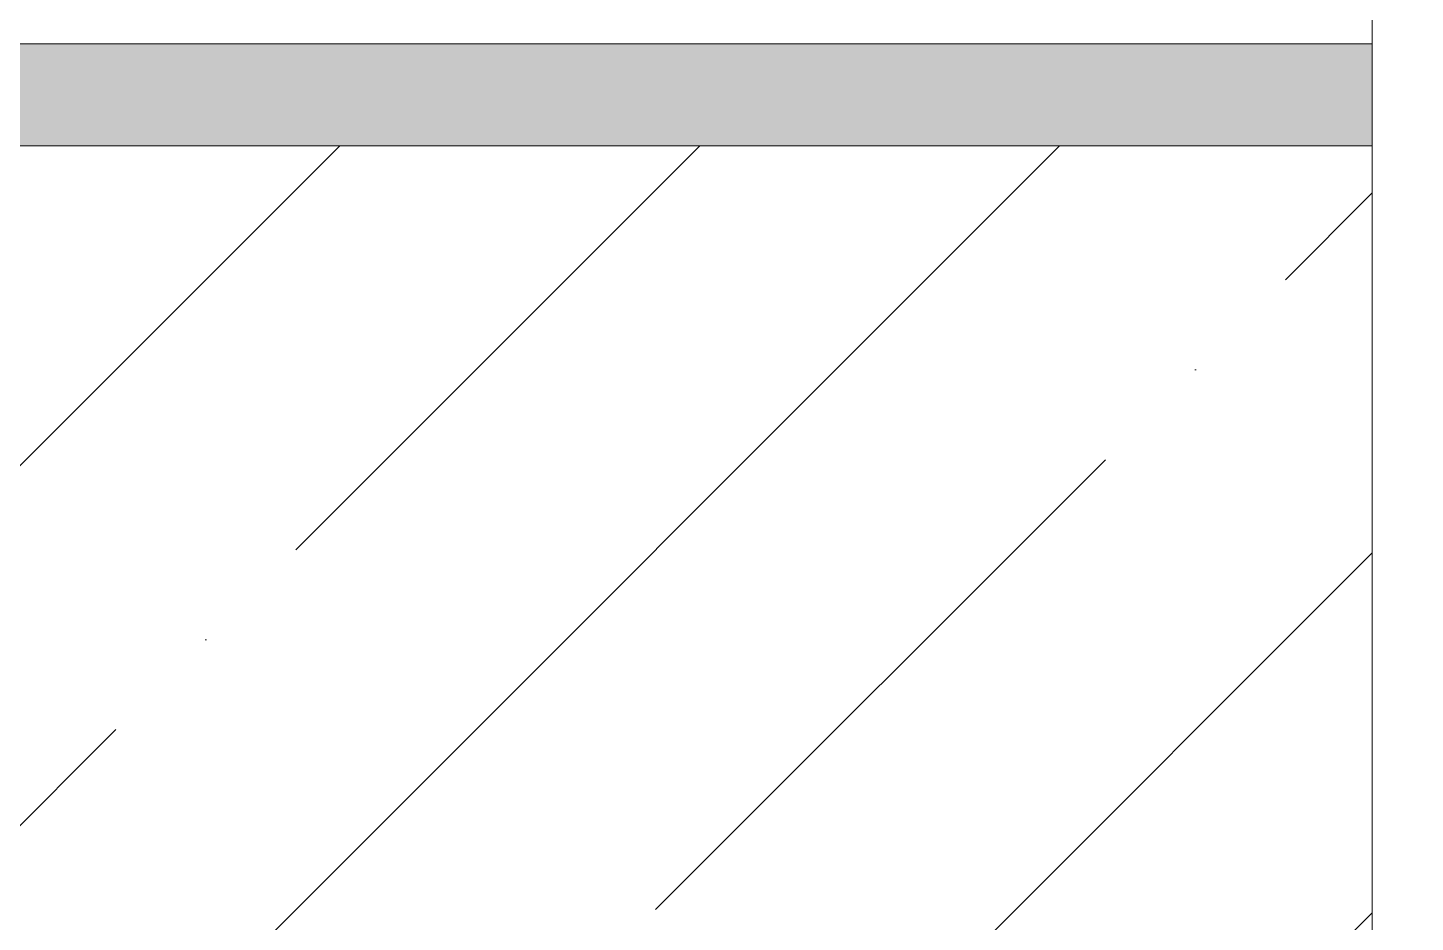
# Model space of a CAD drawing. Header units: millimetres. Extents: x -477321 to 558829, y -132142 to 283081.
# Drawn here: x -464401 to -463720, y 34725 to 35164 of the extents above; entities that cross this region are included whole.
import ezdxf

# ---------------------------------------------------------------- set-up
doc = ezdxf.new("R2010")
doc.units = ezdxf.units.MM
doc.layers.add('АР_Перегородки кирпич штрих', color=7, linetype='Continuous')
doc.layers.add('АР_Плита', color=220, linetype='Continuous')
doc.layers.add('АР_Тонкие', color=250, linetype='Continuous', lineweight=0)
doc.layers.add('АР_Штриховка', color=252, linetype='Continuous', lineweight=0)

# ---------------------------------------------------------------- blocks, each defined once
blk = doc.blocks.new('*U82')
at = {"color": 8}
blk.add_lwpolyline([(0, -4.8165), (0, 1.5016), (2.25, 2.0016), (-2.25, 2.5016), (0, 3.0016), (0, 11.0582)], dxfattribs=at)

msp = doc.modelspace()

# ---------------------------------------------------------------- hatches: boundary and pattern name
at = {"layer": 'АР_Перегородки кирпич штрих', "transparency": 33554687}
msp.add_hatch(color=256, dxfattribs=at).paths.add_polyline_path([(-470566.07, 35156.28), (-470566.07, 35106.28), (-463740.66, 35106.28), (-463740.66, 35156.28)])
at = {"layer": 'АР_Штриховка', "ltscale": 100, "true_color": 0x000000}
h = msp.add_hatch(dxfattribs=at)
h.set_pattern_fill('ANSI35', color=18, scale=1000, style=0)
h.set_pattern_definition([(45, (-5148896.23, 767602.9), (-176.776695, 176.776695), []), (45, (-5148719.46, 767602.9), (-176.776695, 176.776695), [312.5, -62.5, 0, -62.5])])
h.paths.add_polyline_path([(-463740.66, 35106.28), (-470566.07, 35106.28), (-470566.07, 34406.83), (-463740.66, 34406.83)])

# ---------------------------------------------------------------- linework, layer by layer
at = {"layer": 'АР_Плита', "color": 18, "lineweight": 5, "ltscale": 100, "true_color": 0x000000}
msp.add_lwpolyline([(-470566.07, 35106.28), (-463740.66, 35106.28), (-463740.66, 34406.83), (-470566.07, 34406.83)], close=True, dxfattribs=at)
at = {"layer": 'АР_Тонкие'}
msp.add_lwpolyline([(-470566.07, 35156.28), (-470566.07, 35156.28), (-463740.66, 35156.28)], dxfattribs=at)

# ---------------------------------------------------------------- block references
at = {"layer": 'АР_Тонкие', "xscale": 100, "yscale": 100, "zscale": 100}
msp.add_blockref('*U82', (-463740.66, 34412.79), dxfattribs=at)

doc.saveas('drawing.dxf')
